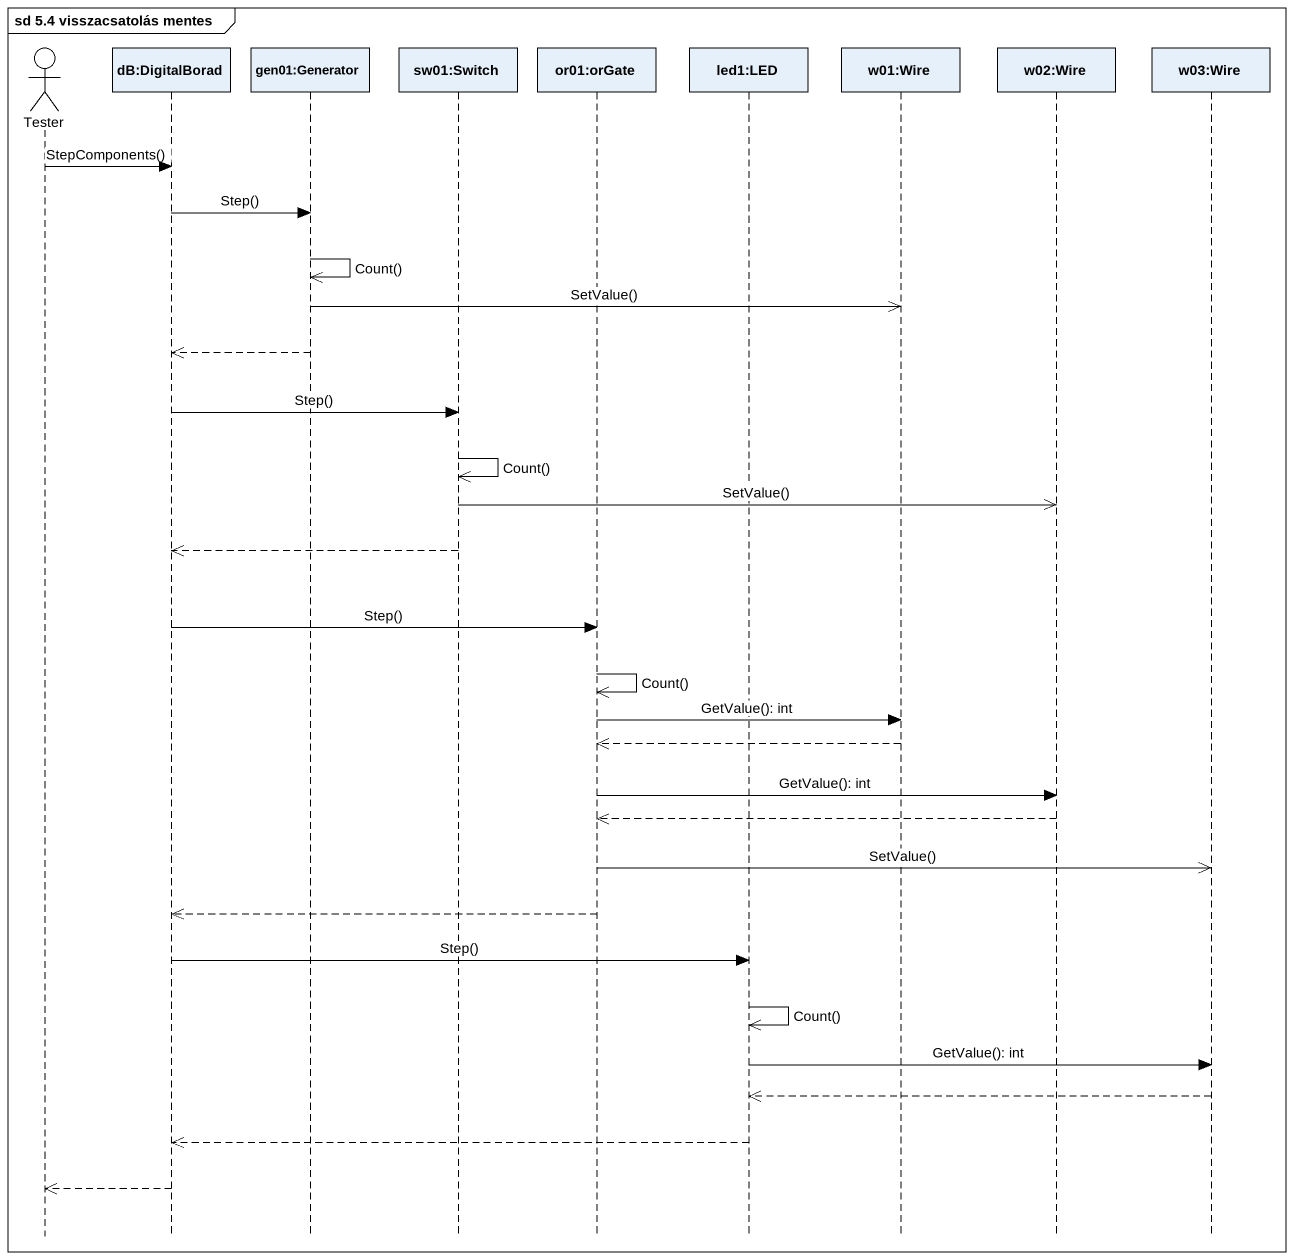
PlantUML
@startuml
mainframe sd 5.4 visszacsatolás mentes
hide footbox
actor Tester
participant "dB:DigitalBorad" as dB_DigitalBorad
participant "gen01:Generator" as gen01_Generator
participant "sw01:Switch" as sw01_Switch
participant "or01:orGate" as or01_orGate
participant "led1:LED" as led1_LED
participant "w01:Wire" as w01_Wire
participant "w02:Wire" as w02_Wire
participant "w03:Wire" as w03_Wire

Tester -> dB_DigitalBorad : StepComponents()
dB_DigitalBorad -> gen01_Generator : Step()
gen01_Generator ->> gen01_Generator : Count()
gen01_Generator ->> w01_Wire : SetValue()
gen01_Generator -->> dB_DigitalBorad
dB_DigitalBorad -> sw01_Switch : Step()
sw01_Switch ->> sw01_Switch : Count()
sw01_Switch ->> w02_Wire : SetValue()
sw01_Switch -->> dB_DigitalBorad
dB_DigitalBorad -> or01_orGate : Step()
or01_orGate ->> or01_orGate : Count()
or01_orGate -> w01_Wire : GetValue(): int
w01_Wire -->> or01_orGate
or01_orGate -> w02_Wire : GetValue(): int
w02_Wire -->> or01_orGate
or01_orGate ->> w03_Wire : SetValue()
or01_orGate -->> dB_DigitalBorad
dB_DigitalBorad -> led1_LED : Step()
led1_LED ->> led1_LED : Count()
led1_LED -> w03_Wire : GetValue(): int
w03_Wire -->> led1_LED
led1_LED -->> dB_DigitalBorad
dB_DigitalBorad -->> Tester
@enduml
